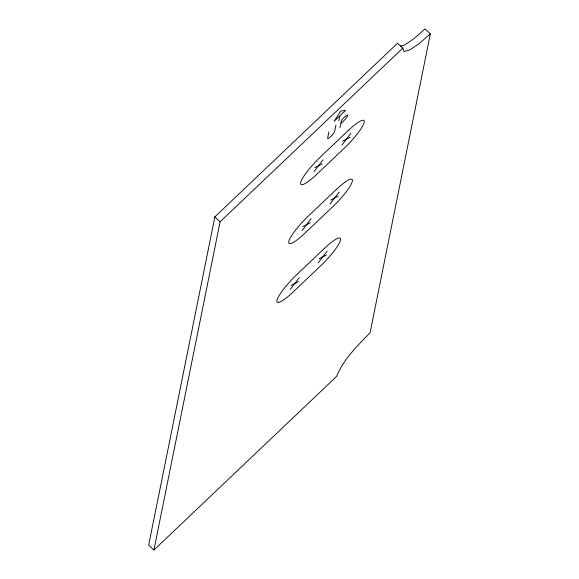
<?xml version="1.0" encoding="UTF-8"?>
<svg xmlns="http://www.w3.org/2000/svg" width="579" height="579" viewBox="0 0 579 579"><rect width="100%" height="100%" fill="white"/><g stroke="black" fill="none" stroke-linecap="round" stroke-linejoin="round"><path stroke-width="0.87" d="M430.335 33.871L418.892 43.838L409.635 50.055L403.99 51.56L402.803 48.137L397.563 43.215L214.86 216.857L148.665 545.129L153.905 550.05L336.609 376.408C343.557 359.154 357.395 345.873 370.082 332.701L430.335 33.871L425.095 28.95L413.645 38.923L404.395 45.133L400.364 46.211M153.905 550.05L220.1 221.771L402.803 48.137M328.879 131.874L327.62 138.113A5.066 0.955 -46.8 0 0 330.797 136.47A5.066 0.955 -46.8 0 0 334.655 131.433L335.914 125.187M338.831 120.83L339.837 115.836L345.598 110.357L340.807 111.016L334.076 121.308L339.432 116.22M339.982 127.669L341.378 120.743A2.743 0.514 -46.8 0 1 343.47 118.007L344.071 117.443A5.645 1.064 -46.8 0 1 347.61 115.605A5.645 1.064 -46.8 0 1 343.304 121.228L341.212 123.218M313.963 171.652L322.973 159.884M341.921 145.083L350.932 133.315M302.093 230.536L311.104 218.768M330.052 203.967L339.062 192.199M290.217 289.42L299.227 277.652M318.175 262.844L327.186 251.076M342.725 141.117L350.136 137.274M314.759 167.693L322.177 163.85M330.848 200.001L338.259 196.158M302.889 226.57L310.301 222.734M318.978 258.885L326.39 255.042M291.02 285.454L298.431 281.618M214.86 216.857L220.1 221.771M348.16 130.608L320.201 157.184A25.614 4.82 -46.8 0 0 300.675 182.682A25.614 4.82 -46.8 0 0 316.735 174.359L344.7 147.783A25.614 4.82 -46.8 0 0 364.22 122.285A25.614 4.82 -46.8 0 0 348.16 130.608M336.29 189.492L308.325 216.068A25.614 4.82 -46.8 0 0 288.805 241.559A25.614 4.82 -46.8 0 0 304.865 233.243L332.824 206.667A25.614 4.82 -46.8 0 0 352.35 181.169A25.614 4.82 -46.8 0 0 336.29 189.492M324.414 248.377L296.455 274.945A25.614 4.82 -46.8 0 0 276.928 300.443A25.614 4.82 -46.8 0 0 292.988 292.12L320.954 265.551A25.614 4.82 -46.8 0 0 340.474 240.053A25.614 4.82 -46.8 0 0 324.414 248.377"/></g></svg>
